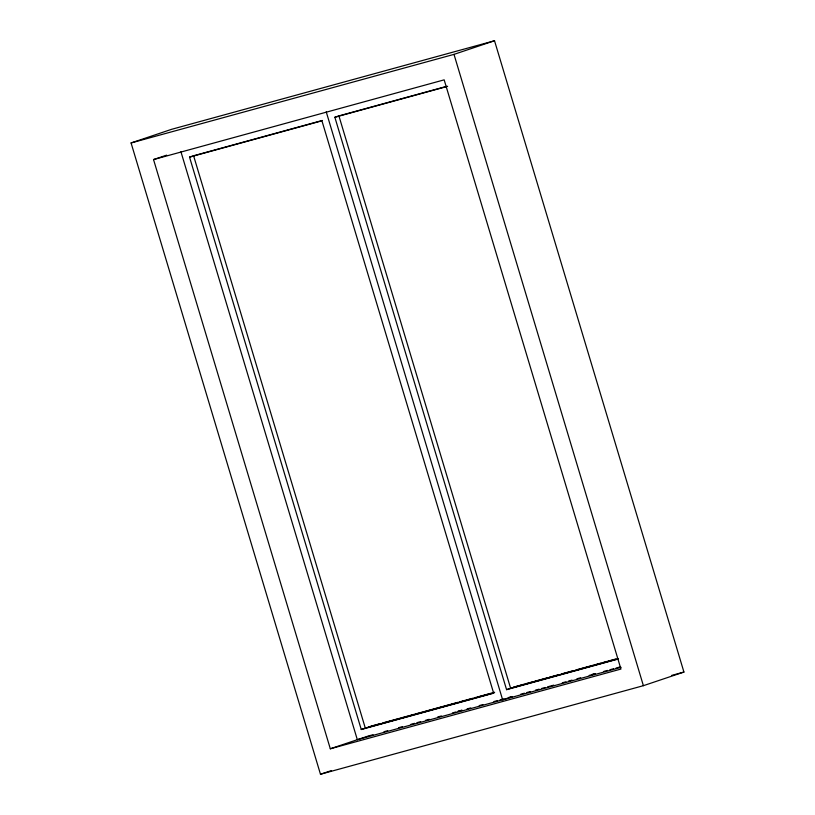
<?xml version="1.0" encoding="UTF-8"?>
<svg xmlns="http://www.w3.org/2000/svg" width="815" height="815" viewBox="0 0 815 815"><rect width="100%" height="100%" fill="white"/><g stroke="black" fill="none" stroke-linecap="round" stroke-linejoin="round"><path stroke-width="1.22" d="M131.072 142.951L171.608 129.32L494.522 40.75L683.928 672.049L643.392 685.68L320.478 774.25L131.072 142.951L453.996 54.371L494.522 40.75M153.536 159.567L444.165 79.85L620.938 669.064L330.309 748.781L153.536 159.567L166.647 155.156M189.538 157.122L321.935 120.814L493.656 693.188L361.259 729.507L189.538 157.122L194.347 155.512M618.127 659.05L506.573 689.653L334.853 117.268L339.651 115.648M361.259 729.507L366.067 727.897M368.462 727.082L372.068 725.87M330.309 748.781L369.643 735.558M506.573 689.653L517.382 686.016M512.248 696.611L502.641 699.841L326.234 111.838M320.478 774.25L331.206 770.644M322.312 120.457L193.593 155.767L365.314 728.141L494.033 692.842M446.783 86.319L338.908 115.903L510.628 688.288L618.504 658.693M334.853 117.268L447.639 86.329M373.29 725.533L380.646 723.516M383.101 722.844L407.622 716.12M410.067 715.448L422.333 712.086M424.778 711.414L457.877 702.336M460.332 701.664L472.588 698.302M475.043 697.63L494.654 692.251M519.838 685.344L532.093 681.982M534.548 681.309L546.804 677.948M549.259 677.275L559.059 674.586M561.515 673.913L573.77 670.551M576.225 669.879L600.747 663.145M603.192 662.473L615.457 659.111M368.013 727.235L371.691 726.226M374.146 725.554L398.667 718.83M401.112 718.158L413.378 714.796M415.823 714.123L448.922 705.046M451.378 704.374L463.633 701.012M466.088 700.34L475.899 697.65M478.344 696.978L490.61 693.606M513.328 687.381L523.138 684.692M525.583 684.019L550.105 677.285M552.56 676.613L564.815 673.251M567.271 672.579L591.782 665.855M594.237 665.183L606.492 661.821M608.948 661.148L616.303 659.131M457.908 711.271L461.585 710.262M591.568 674.606L595.245 673.598M369.358 735.731L373.026 734.723M384.008 731.707L387.675 730.709M398.667 727.693L402.325 726.685M410.872 724.341L414.54 723.333M416.985 722.661L420.642 721.662M425.532 720.317L429.189 719.319M437.737 716.976L441.404 715.967M452.396 712.952L456.054 711.943M458.499 711.281L462.166 710.273M467.046 708.928L470.713 707.929M479.261 705.586L482.918 704.578M493.91 701.562L497.578 700.554M500.013 699.891L503.68 698.883M508.56 697.548L512.228 696.54M520.775 694.197L524.442 693.188M526.877 692.516L530.545 691.517M535.424 690.173L539.092 689.174M541.537 688.502L545.194 687.493M547.639 686.821L553.742 685.15M562.289 682.807L565.956 681.798M568.401 681.136L572.059 680.128M576.949 678.783L580.606 677.785M589.164 675.441L595.266 673.761M603.813 671.417L607.47 670.409M609.915 669.747L613.583 668.738M616.028 668.066L619.685 667.067M621.091 667.342L357.327 739.694L180.92 151.702M671.641 675.421L683.928 672.049M453.996 54.371L643.392 685.68"/></g></svg>
